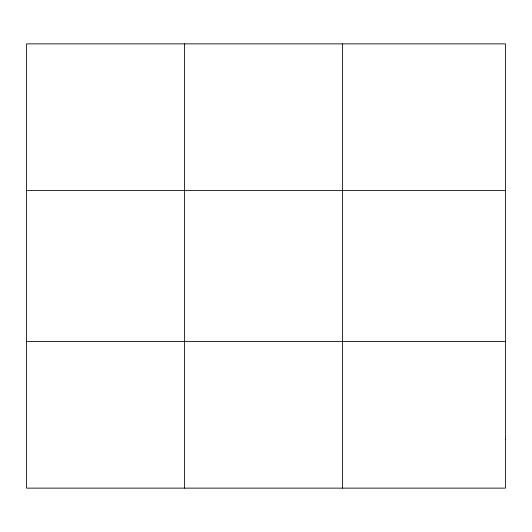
<?xml version="1.0" encoding="UTF-8"?>
<svg xmlns="http://www.w3.org/2000/svg" width="532" height="532" viewBox="0 0 532 532"><rect width="100%" height="100%" fill="white"/><g stroke="black" fill="none" stroke-linecap="round" stroke-linejoin="round"><path stroke-width="0.8" d="M184.604 488.13L184.604 43.87M342.608 488.13L342.608 43.87M26.6 190.476L505.4 190.476M26.6 341.524L505.4 341.524M505.4 439.259L505.4 488.13L26.6 488.13L26.6 43.87L505.4 43.87L505.4 439.259"/></g></svg>
